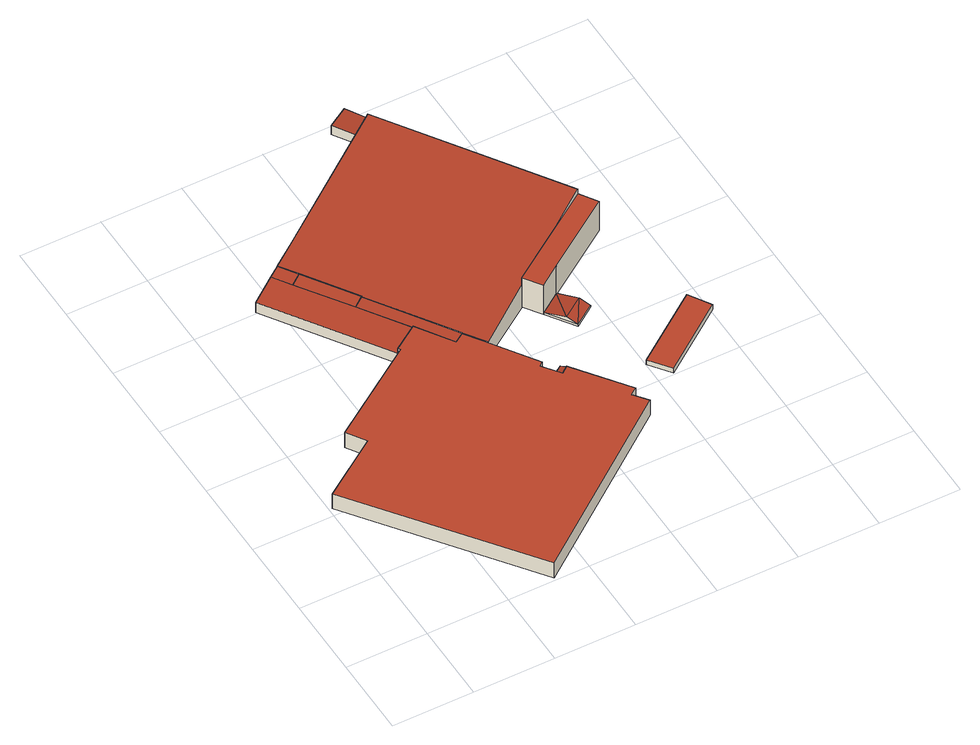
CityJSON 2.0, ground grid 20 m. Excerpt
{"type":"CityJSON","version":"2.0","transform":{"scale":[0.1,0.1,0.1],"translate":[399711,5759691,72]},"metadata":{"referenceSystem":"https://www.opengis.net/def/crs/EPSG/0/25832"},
"CityObjects":{
"building1":{"type":"Building","attributes":{"Gemeindeschluessel":"05515000","Geometrietyp2DReferenz":"3000","function":"31001_2460","roofType":"1000","measuredHeight":4.6},"geometry":[{"type":"Solid","lod":"2","boundaries":[[[[0,1,2,3]],[[4,5,1,0]],[[6,7,5,4]],[[8,9,7,6]],[[10,11,9,8]],[[12,13,11,10]],[[14,15,13,12]],[[16,17,15,14]],[[18,19,17,16]],[[20,21,19,18]],[[22,23,21,20]],[[24,25,23,22]],[[26,27,25,24]],[[28,29,27,26]],[[30,31,29,28]],[[32,33,31,30]],[[34,35,33,32]],[[3,2,35,34]],[[32,30,28,26,24,22,20,18,16,14,12,10,8,6,4,0,3,34]],[[1,5,7,9,11,13,15,17,19,21,23,25,27,29,31,33,35,2]]]],"semantics":{"surfaces":[{"type":"WallSurface"},{"type":"RoofSurface"},{"type":"GroundSurface"}],"values":[[0,0,0,0,0,0,0,0,0,0,0,0,0,0,0,0,0,0,1,2]]}}]},
"building2":{"type":"Building","attributes":{"Gemeindeschluessel":"05515000","Geometrietyp2DReferenz":"3000","function":"31001_2700","roofType":"2100","measuredHeight":4.2},"geometry":[{"type":"Solid","lod":"2","boundaries":[[[[36,37,38,39]],[[40,41,37,36]],[[42,43,41,40]],[[44,11,43,42]],[[45,9,11,44]],[[39,38,9,45]],[[44,42,40,36,39,45]],[[37,41,43,11,9,38]]]],"semantics":{"surfaces":[{"type":"WallSurface"},{"type":"RoofSurface"},{"type":"GroundSurface"}],"values":[[0,0,0,0,0,0,1,2]]}}]},
"building3":{"type":"Building","attributes":{"Gemeindeschluessel":"05515000","Geometrietyp2DReferenz":"3000","function":"31001_2700","roofType":"2100","measuredHeight":4.23},"geometry":[{"type":"Solid","lod":"2","boundaries":[[[[46,47,48,40]],[[49,50,47,46]],[[42,51,50,49]],[[40,48,51,42]],[[49,46,40,42]],[[47,50,51,48]]]],"semantics":{"surfaces":[{"type":"WallSurface"},{"type":"RoofSurface"},{"type":"GroundSurface"}],"values":[[0,0,0,0,1,2]]}}]},
"building4":{"type":"Building","attributes":{"Gemeindeschluessel":"05515000","Geometrietyp2DReferenz":"3000","function":"51009_1610","roofType":"2100","measuredHeight":4.08},"geometry":[{"type":"Solid","lod":"2","boundaries":[[[[52,53,54,55]],[[56,57,53,52]],[[58,59,57,56]],[[55,54,59,58]],[[56,52,55,58]],[[53,57,59,54]]]],"semantics":{"surfaces":[{"type":"WallSurface"},{"type":"RoofSurface"},{"type":"GroundSurface"}],"values":[[0,0,0,0,1,2]]}}]},
"building5":{"type":"Building","attributes":{"Gemeindeschluessel":"05515000","Geometrietyp2DReferenz":"3000","function":"51009_1610"},"children":["building5-1","building5-2","building5-3"]},
"building5-1":{"type":"BuildingPart","attributes":{"roofType":"2100","measuredHeight":4.64},"parents":["building5"],"geometry":[{"type":"Solid","lod":"2","boundaries":[[[[40,41,60,61]],[[36,37,41,40]],[[62,63,37,36]],[[40,61,62,36]],[[60,41,37,63]],[[60,63,62,61]]]],"semantics":{"surfaces":[{"type":"WallSurface"},{"type":"RoofSurface"},{"type":"GroundSurface"},{"type":"ClosureSurface"}],"values":[[0,0,0,1,2,3]]}}]},
"building5-2":{"type":"BuildingPart","attributes":{"roofType":"2100","measuredHeight":4.62},"parents":["building5"],"geometry":[{"type":"Solid","lod":"2","boundaries":[[[[14,15,64,65]],[[66,13,15,14]],[[44,11,13,66]],[[42,43,11,44]],[[67,68,43,42]],[[44,66,14,65,67,42]],[[64,15,13,11,43,68]],[[64,68,67,65]]]],"semantics":{"surfaces":[{"type":"WallSurface"},{"type":"RoofSurface"},{"type":"GroundSurface"},{"type":"ClosureSurface"}],"values":[[0,0,0,0,0,1,2,3]]}}]},
"building5-3":{"type":"BuildingPart","attributes":{"roofType":"2100","measuredHeight":10.81},"parents":["building5"],"geometry":[{"type":"Solid","lod":"2","boundaries":[[[[69,70,68,67,71]],[[72,60,70,69]],[[61,60,72]],[[73,74,63,62,75]],[[76,77,74,73]],[[78,79,77,76]],[[80,17,79,78]],[[81,15,17,80]],[[82,65,64,15,81]],[[80,78,76,73,75,72,69,71,82,81]],[[68,70,60,63,74,77,79,17,15,64]],[[65,82,71,67]],[[68,64,65,67]],[[61,72,75,62]],[[63,60,61,62]]]],"semantics":{"surfaces":[{"type":"WallSurface"},{"type":"RoofSurface"},{"type":"GroundSurface"},{"type":"ClosureSurface"}],"values":[[0,0,0,0,0,0,0,0,0,1,2,0,3,0,3]]}}]},
"building6":{"type":"Building","attributes":{"Gemeindeschluessel":"05515000","Geometrietyp2DReferenz":"3000","function":"51009_1610","roofType":"2100","measuredHeight":2.69},"geometry":[{"type":"Solid","lod":"2","boundaries":[[[[83,84,85,86]],[[87,88,84,83]],[[89,90,88,87]],[[91,92,90,89]],[[93,94,92,91]],[[86,85,94,93]],[[91,89,87,83,86,93]],[[84,88,90,92,94,85]]]],"semantics":{"surfaces":[{"type":"WallSurface"},{"type":"RoofSurface"},{"type":"GroundSurface"}],"values":[[0,0,0,0,0,0,1,2]]}}]},
"building7":{"type":"Building","attributes":{"Gemeindeschluessel":"05515000","Geometrietyp2DReferenz":"3000","function":"51003_1201"},"children":["building7-1","building7-2"]},
"building7-1":{"type":"BuildingPart","attributes":{"roofType":"1000","measuredHeight":9},"parents":["building7"],"geometry":[{"type":"Solid","lod":"2","boundaries":[[[[95,96,97,98]],[[99,100,96,95]],[[101,102,103,100,99]],[[98,97,104,105,106]],[[101,99,95,98,106]],[[96,100,103,104,97]],[[102,101,106,105]],[[104,103,102,105]]]],"semantics":{"surfaces":[{"type":"WallSurface"},{"type":"RoofSurface"},{"type":"GroundSurface"},{"type":"ClosureSurface"}],"values":[[0,0,0,0,1,2,0,3]]}}]},
"building7-2":{"type":"BuildingPart","attributes":{"roofType":"3100","measuredHeight":1.63},"parents":["building7"],"geometry":[{"type":"Solid","lod":"2","boundaries":[[[[107,108,109,110]],[[105,104,108,107]],[[110,109,103,102]],[[107,111,105]],[[102,112,110]],[[107,110,112]],[[112,111,107]],[[111,112,102]],[[102,105,111]],[[108,104,103,109]],[[104,105,102,103]]]],"semantics":{"surfaces":[{"type":"WallSurface"},{"type":"RoofSurface"},{"type":"GroundSurface"},{"type":"ClosureSurface"}],"values":[[0,0,0,0,0,1,1,1,1,2,3]]}}]},
"building8":{"type":"Building","attributes":{"Gemeindeschluessel":"05515000","Geometrietyp2DReferenz":"3000","function":"51003_1201","roofType":"1000","measuredHeight":1.48},"geometry":[{"type":"Solid","lod":"2","boundaries":[[[[113,114,115,116]],[[117,118,114,113]],[[119,120,118,117]],[[116,115,120,119]],[[117,113,116,119]],[[114,118,120,115]]]],"semantics":{"surfaces":[{"type":"WallSurface"},{"type":"RoofSurface"},{"type":"GroundSurface"}],"values":[[0,0,0,0,1,2]]}}]}
},
"vertices":[
[151,518,47],[151,518,1],[8,420,1],[8,420,47],[121,564,47],[121,564,1],[347,717,47],[347,717,1],[343,722,47],[343,722,1],[404,763,47],[404,763,1],[461,677,47],[461,677,1],[484,692,47],[484,692,1],[520,640,47],[520,640,1],[591,534,47],[591,534,1],[581,526,47],[581,526,1],[603,497,47],[603,497,1],[613,484,47],[613,484,1],[630,497,47],[630,497,1],[726,368,47],[726,368,1],[709,355,47],[709,355,1],[735,321,47],[735,321,1],[318,7,47],[318,7,1],
[215,1044,43],[215,1044,1],[155,1004,1],[155,1004,32],[244,1000,43],[244,1000,1],[328,877,43],[328,877,1],[404,763,43],[343,722,32],
[269,1017,48],[269,1017,5],[244,1000,5],[352,893,48],[352,893,5],[328,877,5],
[630,497,46],[630,497,5],[621,510,5],[621,510,41],[613,484,46],[613,484,5],[603,497,41],[603,497,5],
[269,1017,1],[269,1017,47],[240,1060,48],[240,1060,1],
[484,693,1],[484,693,47],[461,677,43],[351,893,47],[351,893,1],
[352,893,49],[352,893,1],[351,893,49],[269,1017,49],[297,1098,58],[297,1098,1],[240,1060,49],[603,1303,109],[603,1303,1],[881,887,109],[881,887,1],[520,640,49],[484,692,49],[484,693,49],
[540,1351,62],[540,1351,35],[580,1288,35],[580,1288,62],[591,1383,59],[591,1383,35],[620,1335,59],[620,1335,35],[630,1319,59],[630,1319,35],[603,1303,61],[603,1303,35],
[881,887,96],[881,887,6],[653,731,6],[653,731,96],[909,844,96],[909,844,6],[735,724,96],[735,724,12],[735,724,6],[683,688,6],[683,688,12],[683,688,96],
[729,620,12],[729,620,6],[781,656,6],[781,656,12],[714,643,22],[766,679,22],
[971,575,20],[971,575,6],[800,451,6],[800,451,20],[1004,521,20],[1004,521,6],[838,399,20],[838,399,6]
]}
